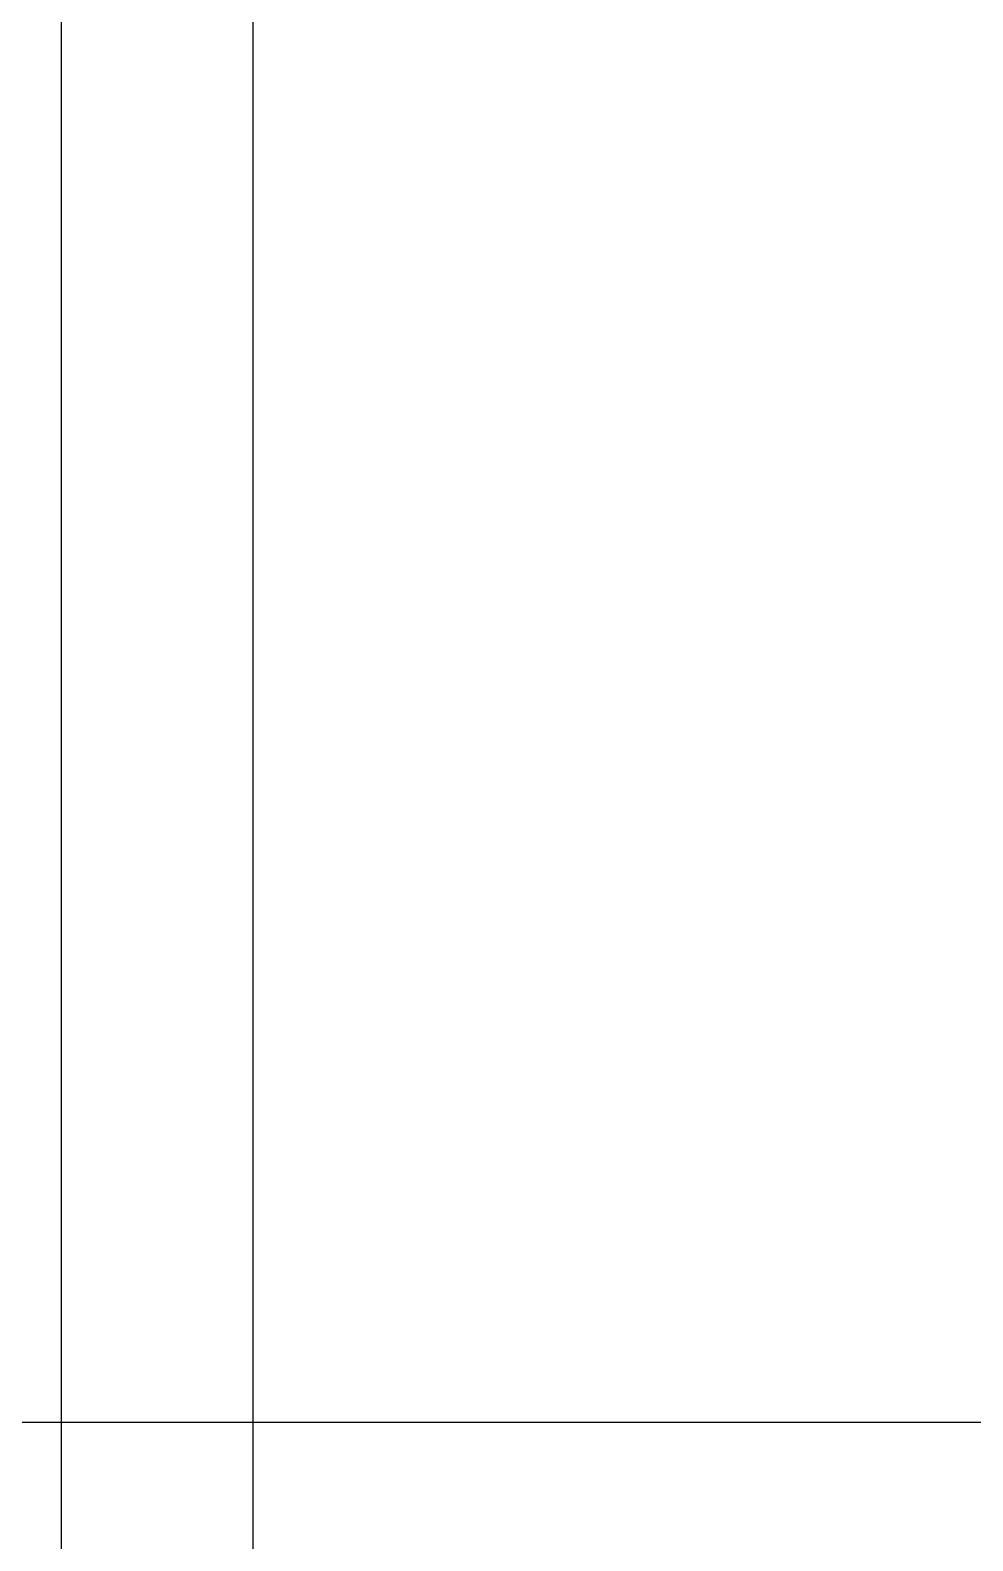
# Model space of a CAD drawing. Header units: metres. Extents: x 0 to 63075, y 0 to 44550.
# Drawn here: x 14179.8 to 14306.7, y 27136.9 to 27340.2 of the extents above; entities that cross this region are included whole.
import ezdxf

# ---------------------------------------------------------------- set-up
doc = ezdxf.new("R2010")
doc.units = ezdxf.units.M
doc.header["$LTSCALE"] = 75
doc.linetypes.add('CENTER2', pattern=[28.575, 19.05, -3.175, 3.175, -3.175])
doc.linetypes.add('CENTERX2', pattern=[101.6, 63.5, -12.7, 12.7, -12.7])
for name, color, linetype in [('SC1', 7, 'CENTER2'), ('SDM', 7, 'Continuous'), ('SL1', 8, 'Continuous')]:
    doc.layers.add(name, color=color, linetype=linetype)

# ---------------------------------------------------------------- blocks, each defined once
blk = doc.blocks.new('A$Cf5d57027')
at = {"layer": 'SL1'}
for p, q in [((5924.45, 5550), (5924.45, 3449.75)), ((5924.45, 5550), (5924.45, 3449.75)), ((5950.25, 5550), (5950.25, 3449.75)), ((5950.25, 5550), (5950.25, 3449.75)), ((7677.35, 4650), (0, 4650))]:
    blk.add_line(p, q, dxfattribs=at)
blk.add_ellipse((6114.57, 5011.08), major_axis=(0, 193.68), ratio=0.707107, start_param=0, end_param=3.141593, dxfattribs=at)

msp = doc.modelspace()

# ---------------------------------------------------------------- linework, layer by layer
at = {"layer": 'SC1', "color": 7, "linetype": 'CENTERX2', "lineweight": 9}
msp.add_line((21778.97, 27152.59), (6016.77, 27152.59), dxfattribs=at)

# ---------------------------------------------------------------- block references
at = {"layer": 'SDM'}
msp.add_blockref('A$Cf5d57027', (8259.51, 22502.83), dxfattribs=at)

doc.saveas('drawing.dxf')
